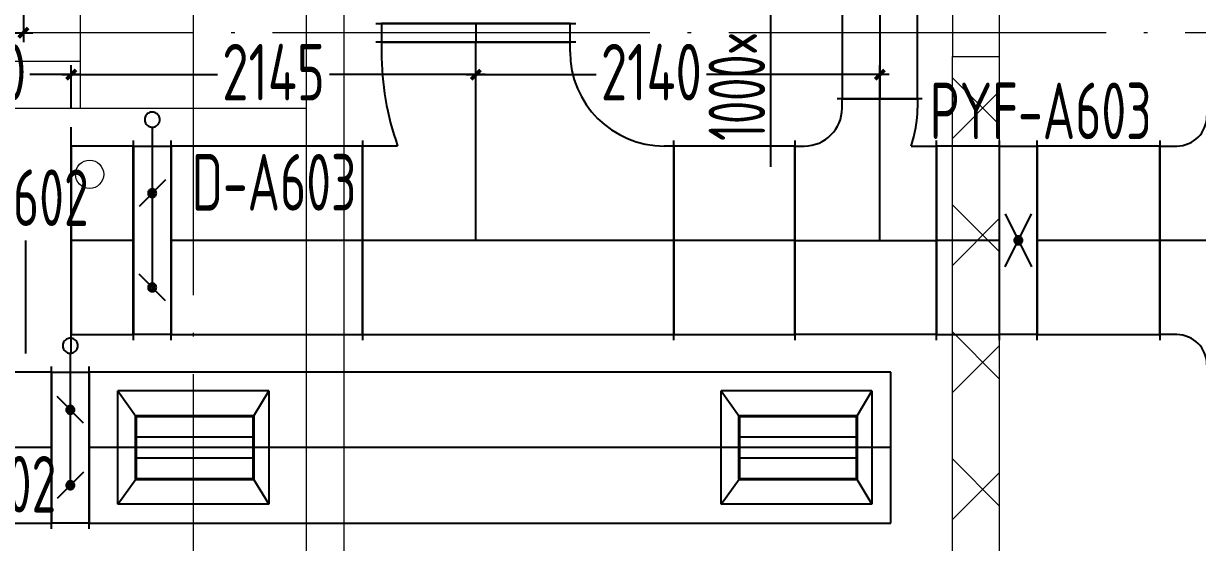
# Model space of a CAD drawing. Extents: x 13114849 to 13479250, y 160225 to 278773.
# Drawn here: x 13255497 to 13261722, y 192008 to 194759 of the extents above; entities that cross this region are included whole.
import ezdxf

# ---------------------------------------------------------------- set-up
doc = ezdxf.new("R2010")
doc.units = 0
doc.header["$LTSCALE"] = 1000
doc.header["$MEASUREMENT"] = 0
doc.linetypes.add('CENTER2', pattern=[28.575, 19.05, -3.175, 3.175, -3.175])
doc.linetypes.add('DOTE', pattern=[2.42, 2, -0.2, 0.02, -0.2])
for name, color, linetype in [('DUCT-X-P中心线', 5, 'CENTER2'), ('DUCT-X-P标注', 7, 'Continuous'), ('DUCT-X-P法兰', 2, 'Continuous'), ('DUCT-X-P管', 31, 'Continuous'), ('DUCT-X-P管端线', 2, 'Continuous'), ('DUCT-X-P阀门', 7, 'Continuous'), ('DUCT-X-P风口', 7, 'Continuous'), ('DUCT-X-S标注', 7, 'Continuous'), ('DUCT-X-YP中心线', 5, 'CENTER2'), ('DUCT-X-YP法兰', 2, 'Continuous'), ('DUCT-X-YP管', 31, 'Continuous'), ('DUCT-X-YP管端线', 2, 'Continuous')]:
    doc.layers.add(name, color=color, linetype=linetype)
doc.layers.add('建筑底图', color=8, linetype='Continuous', lineweight=13)
doc.styles.add('67', font='gbenor.shx', dxfattribs={"width": 0.7, "bigfont": 'hztxt.shx'})
doc.styles.add('du', font='gbenor.shx', dxfattribs={"width": 0.8, "bigfont": 'hztxt.shx'})
doc.dimstyles.new('67', dxfattribs={"dimscale": 100, "dimtxt": 3, "dimasz": 0.5, "dimexe": 0.5, "dimexo": 2, "dimgap": 0.5, "dimtad": 2, "dimdec": 0, "dimrnd": 5, "dimzin": 0, "dimdsep": 46, "dimtxsty": 'du', "dimblk": 'ARCHTICK', "dimcen": 0, "dimdle": 0.5, "dimclrd": 256, "dimclre": 256, "dimclrt": 256, "dimazin": 0, "dimtfac": 1, "dimtdec": 0, "dimtix": 1, "dimtmove": 2, "dimatfit": 3, "dimfxl": 1, "dimtolj": 1, "dimtzin": 0, "dimlwd": -1, "dimlwe": -1, "dimarcsym": 0})

# ---------------------------------------------------------------- blocks, each defined once
blk = doc.blocks.new('$风口$00000108')
for p, q in [((-250, 135), (-190, 75)), ((-250, -135), (-250, 135)), ((250, 135), (200, 75)), ((250, 135), (250, -135)), ((200, 25), (-190, 25)), ((200, -25), (-190, -25)), ((-250, -135), (-190, -75)), ((200, -75), (250, -135)), ((250, -135), (-250, -135))]:
    blk.add_line(p, q)
at = {"linetype": 'Continuous'}
blk.add_line((250, 135), (-250, 135), dxfattribs=at)
at = {"lineweight": 40}
for p, q in [((-190, 75), (200, 75)), ((-190, -75), (-190, 75)), ((200, 75), (200, -75)), ((-190, -75), (200, -75))]:
    blk.add_line(p, q, dxfattribs=at)
blk = doc.blocks.new('_ArchTick')
at = {"color": 0, "linetype": 'ByBlock', "const_width": 0.4}
blk.add_lwpolyline([(-0.5, -0.5), (0.5, 0.5)], dxfattribs=at)
blk = doc.blocks.new('*D194')
at = {"layer": 'DUCT-X-P标注', "transparency": 16777216}
for p, q in [((13254418.2, 194859.5), (13254418.2, 194659.5)), ((13255497, 194859.5), (13255497, 194659.5)), ((13254368.2, 194709.5), (13255547, 194709.5))]:
    blk.add_line(p, q, dxfattribs=at)
at = {"layer": 'DUCT-X-P标注', "transparency": 16777216, "xscale": 50, "yscale": 50, "zscale": 50, "rotation": 180}
blk.add_blockref('_ArchTick', (13254418.2, 194709.5), dxfattribs=at)
at = {"layer": 'DUCT-X-P标注', "transparency": 16777216, "xscale": 50, "yscale": 50, "zscale": 50}
blk.add_blockref('_ArchTick', (13255497, 194709.5), dxfattribs=at)
at = {"layer": 'DUCT-X-P标注', "transparency": 16777216, "insert": (13254957.6, 194914), "char_height": 300, "attachment_point": 5, "style": 'du'}
blk.add_mtext('\\A1;1080', dxfattribs=at)
blk = doc.blocks.new('*D174')
at = {"layer": 'DUCT-X-P标注', "transparency": 16777216}
for p, q in [((13257845, 194488), (13258533.9, 194488)), ((13257895, 194309.5), (13257895, 194538)), ((13260087.4, 194488), (13259119.1, 194488)), ((13260037.4, 194309.5), (13260037.4, 194538))]:
    blk.add_line(p, q, dxfattribs=at)
at = {"layer": 'DUCT-X-P标注', "transparency": 16777216, "xscale": 50, "yscale": 50, "zscale": 50, "rotation": 180}
blk.add_blockref('_ArchTick', (13257895, 194488), dxfattribs=at)
at = {"layer": 'DUCT-X-P标注', "transparency": 16777216, "xscale": 50, "yscale": 50, "zscale": 50}
blk.add_blockref('_ArchTick', (13260037.4, 194488), dxfattribs=at)
at = {"layer": 'DUCT-X-P标注', "transparency": 16777216, "insert": (13258826.5, 194501), "char_height": 300, "attachment_point": 5, "style": 'du'}
blk.add_mtext('\\A1;2140', dxfattribs=at)
blk = doc.blocks.new('*D173')
at = {"layer": 'DUCT-X-P标注', "transparency": 16777216}
for p, q in [((13255700.6, 194488), (13256526.1, 194488)), ((13255750.6, 194309.5), (13255750.6, 194538)), ((13257945, 194488), (13257119.5, 194488)), ((13257895, 194309.5), (13257895, 194538))]:
    blk.add_line(p, q, dxfattribs=at)
at = {"layer": 'DUCT-X-P标注', "transparency": 16777216, "xscale": 50, "yscale": 50, "zscale": 50, "rotation": 180}
blk.add_blockref('_ArchTick', (13255750.6, 194488), dxfattribs=at)
at = {"layer": 'DUCT-X-P标注', "transparency": 16777216, "xscale": 50, "yscale": 50, "zscale": 50}
blk.add_blockref('_ArchTick', (13257895, 194488), dxfattribs=at)
at = {"layer": 'DUCT-X-P标注', "transparency": 16777216, "insert": (13256822.8, 194501), "char_height": 300, "attachment_point": 5, "style": 'du'}
blk.add_mtext('\\A1;2145', dxfattribs=at)
blk = doc.blocks.new('*D172')
at = {"layer": 'DUCT-X-P标注', "transparency": 16777216}
for p, q in [((13254700.2, 194488), (13254970.3, 194488)), ((13254750.2, 194309.5), (13254750.2, 194538)), ((13255800.6, 194488), (13255530.5, 194488)), ((13255750.6, 194309.5), (13255750.6, 194538))]:
    blk.add_line(p, q, dxfattribs=at)
at = {"layer": 'DUCT-X-P标注', "transparency": 16777216, "xscale": 50, "yscale": 50, "zscale": 50, "rotation": 180}
blk.add_blockref('_ArchTick', (13254750.2, 194488), dxfattribs=at)
at = {"layer": 'DUCT-X-P标注', "transparency": 16777216, "xscale": 50, "yscale": 50, "zscale": 50}
blk.add_blockref('_ArchTick', (13255750.6, 194488), dxfattribs=at)
at = {"layer": 'DUCT-X-P标注', "transparency": 16777216, "insert": (13255250.4, 194501), "char_height": 300, "attachment_point": 5, "style": 'du'}
blk.add_mtext('\\A1;1000', dxfattribs=at)
blk = doc.blocks.new('_FZH')
blk.add_lwpolyline([(-0.5, -0.5), (0.5, -0.5), (0.5, 0.5), (-0.5, 0.5)], close=True)

msp = doc.modelspace()

# ---------------------------------------------------------------- hatches: boundary and pattern name
at = {"layer": '建筑底图'}
h = msp.add_hatch(dxfattribs=at)
h.set_pattern_fill('ANSI37', color=8, scale=300, style=0)
h.set_pattern_definition([(45, (0, 0), (-336.759605, 336.759605), []), (135, (0, 0), (-336.759605, -336.759605), [])])
h.paths.add_polyline_path([(13260672.4, 194584.5), (13260422.4, 194584.5), (13260422.4, 191834.5), (13260672.4, 191834.5)])

# ---------------------------------------------------------------- linework, layer by layer
at = {"layer": 'DUCT-X-P中心线'}
for p, q in [((13257895, 193609.5), (13257895, 194659.5)), ((13260037.4, 193609.5), (13260037.4, 194359.5)), ((13256079.3, 193609.5), (13255750.6, 193609.5)), ((13257294.8, 193609.5), (13256279.7, 193609.5)), ((13257895, 193609.5), (13257295, 193609.5)), ((13258945, 193609.5), (13257895, 193609.5)), ((13259587.2, 193609.5), (13258945.2, 193609.5)), ((13259587.4, 193609.5), (13260037.4, 193609.5)), ((13260037.4, 193609.5), (13260337.4, 193609.5)), ((13260672.4, 193609.5), (13260337.6, 193609.5)), ((13261522.2, 193609.5), (13260872.8, 193609.5)), ((13255645, 192511), (13254648.9, 192511)), ((13260096, 192511), (13255845.4, 192511))]:
    msp.add_line(p, q, dxfattribs=at)
at = {"layer": 'DUCT-X-P标注'}
msp.add_lwpolyline([(13259459.5, 193999), (13259459.5, 195852)], dxfattribs=at)
at = {"layer": 'DUCT-X-P法兰'}
for p, q in [((13258425, 194659.6), (13257365, 194659.6)), ((13260262.4, 194359.6), (13259812.4, 194359.6)), ((13255750.5, 193079.5), (13255750.5, 194139.5)), ((13256079.4, 193079.5), (13256079.4, 194139.5)), ((13256279.6, 193079.5), (13256279.6, 194139.5)), ((13257294.9, 194139.5), (13257294.9, 193079.5)), ((13258945.1, 193079.5), (13258945.1, 194139.5)), ((13259587.3, 194139.5), (13259587.3, 193079.5)), ((13260337.5, 193079.5), (13260337.5, 194139.5)), ((13260672.5, 193079.5), (13260672.5, 194139.5)), ((13260872.7, 193079.5), (13260872.7, 194139.5)), ((13255645.1, 192081), (13255645.1, 192941)), ((13255845.3, 192081), (13255845.3, 192941))]:
    msp.add_line(p, q, dxfattribs=at)
at = {"layer": 'DUCT-X-P管'}
for p, q in [((13257395, 194659.5), (13257395, 194609.5)), ((13258395, 194609.5), (13258395, 194659.5)), ((13259837.4, 194309.5), (13259837.4, 194359.5)), ((13260237.4, 194359.5), (13260237.4, 194309.5)), ((13255750.6, 194109.5), (13255750.6, 193109.5)), ((13256079.3, 194109.5), (13255750.6, 194109.5)), ((13256079.3, 193109.5), (13256079.3, 194109.5)), ((13256079.5, 194109.5), (13256279.5, 194109.5)), ((13256279.7, 194109.5), (13256279.7, 193109.5)), ((13257294.8, 194109.5), (13256279.7, 194109.5)), ((13257294.8, 193109.5), (13257294.8, 194109.5)), ((13257480.8, 194109.5), (13257295, 194109.5)), ((13258945, 194109.5), (13258895, 194109.5)), ((13258945.2, 194109.5), (13258945.2, 193109.5)), ((13259587.2, 194109.5), (13258945.2, 194109.5)), ((13259587.2, 193109.5), (13259587.2, 194109.5)), ((13259587.4, 194109.5), (13259637.4, 194109.5)), ((13260203.1, 194109.5), (13260337.4, 194109.5)), ((13260337.6, 194109.5), (13260337.6, 193109.5)), ((13260672.4, 194109.5), (13260337.6, 194109.5)), ((13260672.4, 193109.5), (13260672.4, 194109.5)), ((13260672.6, 194109.5), (13260872.6, 194109.5)), ((13260872.8, 194109.5), (13260872.8, 193109.5)), ((13261522.2, 194109.5), (13260872.8, 194109.5)), ((13261522.2, 193109.5), (13261522.2, 194109.5)), ((13255750.6, 193109.5), (13256079.3, 193109.5)), ((13256279.5, 193109.5), (13256079.5, 193109.5)), ((13256279.7, 193109.5), (13257294.8, 193109.5)), ((13257295, 193109.5), (13258895, 193109.5)), ((13258895, 193109.5), (13258945, 193109.5)), ((13258945.2, 193109.5), (13259587.2, 193109.5)), ((13259637.4, 193109.5), (13259587.4, 193109.5)), ((13260337.4, 193109.5), (13259637.4, 193109.5)), ((13260337.6, 193109.5), (13260672.4, 193109.5)), ((13260872.6, 193109.5), (13260672.6, 193109.5)), ((13260872.8, 193109.5), (13261522.2, 193109.5)), ((13255645, 192911), (13254648.9, 192911)), ((13255645, 192111), (13255645, 192911)), ((13255645.2, 192911), (13255845.2, 192911)), ((13255845.4, 192911), (13255845.4, 192111)), ((13260096, 192911), (13255845.4, 192911)), ((13260096, 192111), (13260096, 192911)), ((13254648.9, 192111), (13255645, 192111)), ((13255845.2, 192111), (13255645.2, 192111)), ((13255845.4, 192111), (13260096, 192111))]:
    msp.add_line(p, q, dxfattribs=at)
for centre, radius, start, end in [((13258895, 194609.5), 1500, 180, 199.47122), ((13258895, 194609.5), 500, 180, 270), ((13259637.4, 194309.5), 200, 270, 360), ((13259637.4, 194309.5), 600, 340.52878, 360)]:
    msp.add_arc(centre, radius, start, end, dxfattribs=at)
at = {"layer": 'DUCT-X-P管端线'}
for p, q in [((13258395, 194659.5), (13257395, 194659.5)), ((13259837.4, 194359.5), (13260237.4, 194359.5)), ((13255750.4, 193109.5), (13255750.4, 194109.5)), ((13256079.5, 194109.5), (13256079.5, 193109.5)), ((13256279.5, 194109.5), (13256279.5, 193109.5)), ((13257295, 194109.5), (13257295, 193109.5)), ((13258945, 193109.5), (13258945, 194109.5)), ((13259587.4, 193109.5), (13259587.4, 194109.5)), ((13260337.4, 194109.5), (13260337.4, 193109.5)), ((13260672.6, 193109.5), (13260672.6, 194109.5)), ((13260872.6, 193109.5), (13260872.6, 194109.5)), ((13255645.2, 192911), (13255645.2, 192111)), ((13255845.2, 192911), (13255845.2, 192111))]:
    msp.add_line(p, q, dxfattribs=at)
at = {"layer": 'DUCT-X-P阀门'}
for p, q in [((13256140.4, 194257.8), (13256139.6, 194252.3)), ((13256139.6, 194252.3), (13256139.6, 194246.7)), ((13256139.6, 194246.7), (13256140.4, 194241.2)), ((13256141.9, 194263.2), (13256140.4, 194257.8)), ((13256140.4, 194241.2), (13256141.9, 194235.8)), ((13256144.2, 194268.3), (13256141.9, 194263.2)), ((13256141.9, 194235.8), (13256144.2, 194230.7)), ((13256147.1, 194273), (13256144.2, 194268.3)), ((13256150.7, 194277.3), (13256147.1, 194273)), ((13256154.9, 194281), (13256150.7, 194277.3)), ((13256159.5, 194284.2), (13256154.9, 194281)), ((13256164.5, 194286.6), (13256159.5, 194284.2)), ((13256169.8, 194288.3), (13256164.5, 194286.6)), ((13256175.3, 194289.3), (13256169.8, 194288.3)), ((13256180.9, 194289.5), (13256175.3, 194289.3)), ((13256186.4, 194288.9), (13256180.9, 194289.5)), ((13256191.9, 194287.6), (13256186.4, 194288.9)), ((13256197, 194285.5), (13256191.9, 194287.6)), ((13256201.9, 194282.7), (13256197, 194285.5)), ((13256206.3, 194279.2), (13256201.9, 194282.7)), ((13256210.1, 194275.2), (13256206.3, 194279.2)), ((13256213.4, 194270.7), (13256210.1, 194275.2)), ((13256216, 194265.8), (13256213.4, 194270.7)), ((13256218, 194260.5), (13256216, 194265.8)), ((13256216, 194233.2), (13256218, 194238.5)), ((13256219.1, 194255.1), (13256218, 194260.5)), ((13256218, 194238.5), (13256219.1, 194243.9)), ((13256219.5, 194249.5), (13256219.1, 194255.1)), ((13256219.1, 194243.9), (13256219.5, 194249.5)), ((13255750.4, 193009.5), (13255750.4, 194209.5)), ((13256144.2, 194230.7), (13256147.1, 194226)), ((13256147.1, 194226), (13256150.7, 194221.7)), ((13256150.7, 194221.7), (13256154.9, 194218)), ((13256154.9, 194218), (13256159.5, 194214.9)), ((13256159.5, 194214.9), (13256164.5, 194212.4)), ((13256164.5, 194212.4), (13256169.8, 194210.7)), ((13256169.8, 194210.7), (13256175.3, 194209.7)), ((13256175.3, 194209.7), (13256180.9, 194209.5)), ((13256179.5, 194209.5), (13256179.5, 194109.5)), ((13256180.9, 194209.5), (13256186.4, 194210.1)), ((13256186.4, 194210.1), (13256191.9, 194211.5)), ((13256191.9, 194211.5), (13256197, 194213.6)), ((13256197, 194213.6), (13256201.9, 194216.4)), ((13256201.9, 194216.4), (13256206.3, 194219.8)), ((13256206.3, 194219.8), (13256210.1, 194223.8)), ((13256210.1, 194223.8), (13256213.4, 194228.3)), ((13256213.4, 194228.3), (13256216, 194233.2)), ((13256179.5, 194109.5), (13256179.5, 193609.5)), ((13256249.5, 193929.5), (13256109.5, 193789.5)), ((13256157.7, 193863.6), (13256157.3, 193859.5)), ((13256158.8, 193867.5), (13256157.7, 193863.6)), ((13256160.7, 193871.2), (13256158.8, 193867.5)), ((13256163.1, 193874.4), (13256160.7, 193871.2)), ((13256166.1, 193877.2), (13256163.1, 193874.4)), ((13256164.9, 193862.9), (13256164.5, 193859.5)), ((13256166, 193866), (13256164.9, 193862.9)), ((13256167.8, 193868.9), (13256166, 193866)), ((13256169.6, 193879.3), (13256166.1, 193877.2)), ((13256170.1, 193871.2), (13256167.8, 193868.9)), ((13256169.7, 193863.8), (13256168.9, 193861)), ((13256173.4, 193880.8), (13256169.6, 193879.3)), ((13256171.2, 193866.3), (13256169.7, 193863.8)), ((13256173, 193873), (13256170.1, 193871.2)), ((13256173.3, 193868.3), (13256171.2, 193866.3)), ((13256176.2, 193874.1), (13256173, 193873)), ((13256175.9, 193869.6), (13256173.3, 193868.3)), ((13256177.5, 193881.6), (13256173.4, 193880.8)), ((13256178.8, 193870.2), (13256175.9, 193869.6)), ((13256179.5, 193874.5), (13256176.2, 193874.1)), ((13256181.5, 193881.6), (13256177.5, 193881.6)), ((13256181.7, 193870), (13256178.8, 193870.2)), ((13256182.8, 193874.1), (13256179.5, 193874.5)), ((13256185.6, 193880.8), (13256181.5, 193881.6)), ((13256184.4, 193869), (13256181.7, 193870)), ((13256186, 193873), (13256182.8, 193874.1)), ((13256186.8, 193867.4), (13256184.4, 193869)), ((13256189.4, 193879.3), (13256185.6, 193880.8)), ((13256188.9, 193871.2), (13256186, 193873)), ((13256188.7, 193865.1), (13256186.8, 193867.4)), ((13256189.8, 193862.4), (13256188.7, 193865.1)), ((13256191.2, 193868.9), (13256188.9, 193871.2)), ((13256192.9, 193877.2), (13256189.4, 193879.3)), ((13256190.2, 193859.5), (13256189.8, 193862.4)), ((13256193, 193866), (13256191.2, 193868.9)), ((13256195.9, 193874.4), (13256192.9, 193877.2)), ((13256194.1, 193862.9), (13256193, 193866)), ((13256194.5, 193859.5), (13256194.1, 193862.9)), ((13256198.3, 193871.2), (13256195.9, 193874.4)), ((13256200.2, 193867.5), (13256198.3, 193871.2)), ((13256201.3, 193863.6), (13256200.2, 193867.5)), ((13256201.7, 193859.5), (13256201.3, 193863.6)), ((13256157.3, 193859.5), (13256157.7, 193855.4)), ((13256157.7, 193855.4), (13256158.8, 193851.5)), ((13256158.8, 193851.5), (13256160.7, 193847.8)), ((13256160.7, 193847.8), (13256163.1, 193844.6)), ((13256163.1, 193844.6), (13256166.1, 193841.8)), ((13256164.5, 193859.5), (13256164.9, 193856.2)), ((13256164.9, 193856.2), (13256166, 193853)), ((13256166, 193853), (13256167.8, 193850.2)), ((13256166.1, 193841.8), (13256169.6, 193839.7)), ((13256167.8, 193850.2), (13256170.1, 193847.8)), ((13256168.9, 193861), (13256168.9, 193858.1)), ((13256168.9, 193858.1), (13256169.7, 193855.2)), ((13256169.6, 193839.7), (13256173.4, 193838.2)), ((13256169.7, 193855.2), (13256171.2, 193852.7)), ((13256170.1, 193847.8), (13256173, 193846)), ((13256171.2, 193852.7), (13256173.3, 193850.7)), ((13256173, 193846), (13256176.2, 193844.9)), ((13256173.3, 193850.7), (13256175.9, 193849.4)), ((13256173.4, 193838.2), (13256177.5, 193837.5)), ((13256175.9, 193849.4), (13256178.8, 193848.8)), ((13256176.2, 193844.9), (13256179.5, 193844.5)), ((13256177.5, 193837.5), (13256181.5, 193837.5)), ((13256178.8, 193848.8), (13256181.7, 193849)), ((13256179.5, 193859.5), (13256179.5, 193359.5)), ((13256179.5, 193844.5), (13256182.8, 193844.9)), ((13256181.5, 193837.5), (13256185.6, 193838.2)), ((13256181.7, 193849), (13256184.4, 193850)), ((13256182.8, 193844.9), (13256186, 193846)), ((13256184.4, 193850), (13256186.8, 193851.7)), ((13256185.6, 193838.2), (13256189.4, 193839.7)), ((13256186, 193846), (13256188.9, 193847.8)), ((13256186.8, 193851.7), (13256188.7, 193853.9)), ((13256188.7, 193853.9), (13256189.8, 193856.6)), ((13256188.9, 193847.8), (13256191.2, 193850.2)), ((13256189.4, 193839.7), (13256192.9, 193841.8)), ((13256189.8, 193856.6), (13256190.2, 193859.5)), ((13256191.2, 193850.2), (13256193, 193853)), ((13256192.9, 193841.8), (13256195.9, 193844.6)), ((13256193, 193853), (13256194.1, 193856.2)), ((13256194.1, 193856.2), (13256194.5, 193859.5)), ((13256195.9, 193844.6), (13256198.3, 193847.8)), ((13256198.3, 193847.8), (13256200.2, 193851.5)), ((13256200.2, 193851.5), (13256201.3, 193855.4)), ((13256201.3, 193855.4), (13256201.7, 193859.5)), ((13260702.5, 193749.5), (13260842.6, 193469.6)), ((13260702.6, 193469.5), (13260842.6, 193749.5)), ((13260750.8, 193613.6), (13260750.4, 193609.5)), ((13260751.9, 193617.5), (13260750.8, 193613.6)), ((13260753.7, 193621.2), (13260751.9, 193617.5)), ((13260756.2, 193624.4), (13260753.7, 193621.2)), ((13260759.2, 193627.2), (13260756.2, 193624.4)), ((13260757.9, 193612.9), (13260757.6, 193609.5)), ((13260759, 193616), (13260757.9, 193612.9)), ((13260760.8, 193618.9), (13260759, 193616)), ((13260762.7, 193629.3), (13260759.2, 193627.2)), ((13260763.2, 193621.2), (13260760.8, 193618.9)), ((13260762.2, 193612.4), (13260761.8, 193609.5)), ((13260763.4, 193615.1), (13260762.2, 193612.4)), ((13260766.5, 193630.8), (13260762.7, 193629.3)), ((13260766.1, 193623), (13260763.2, 193621.2)), ((13260765.2, 193617.4), (13260763.4, 193615.1)), ((13260767.6, 193619), (13260765.2, 193617.4)), ((13260769.2, 193624.1), (13260766.1, 193623)), ((13260770.5, 193631.6), (13260766.5, 193630.8)), ((13260770.4, 193620), (13260767.6, 193619)), ((13260772.6, 193624.5), (13260769.2, 193624.1)), ((13260773.3, 193620.2), (13260770.4, 193620)), ((13260774.6, 193631.6), (13260770.5, 193631.6)), ((13260775.9, 193624.1), (13260772.6, 193624.5)), ((13260776.2, 193619.6), (13260773.3, 193620.2)), ((13260778.6, 193630.8), (13260774.6, 193631.6)), ((13260779.1, 193623), (13260775.9, 193624.1)), ((13260778.8, 193618.3), (13260776.2, 193619.6)), ((13260782.4, 193629.3), (13260778.6, 193630.8)), ((13260780.9, 193616.3), (13260778.8, 193618.3)), ((13260781.9, 193621.2), (13260779.1, 193623)), ((13260782.4, 193613.8), (13260780.9, 193616.3)), ((13260784.3, 193618.9), (13260781.9, 193621.2)), ((13260785.9, 193627.2), (13260782.4, 193629.3)), ((13260783.2, 193611), (13260782.4, 193613.8)), ((13260786.1, 193616), (13260784.3, 193618.9)), ((13260788.9, 193624.4), (13260785.9, 193627.2)), ((13260787.2, 193612.9), (13260786.1, 193616)), ((13260787.6, 193609.5), (13260787.2, 193612.9)), ((13260791.4, 193621.2), (13260788.9, 193624.4)), ((13260793.2, 193617.5), (13260791.4, 193621.2)), ((13260794.3, 193613.6), (13260793.2, 193617.5)), ((13260794.7, 193609.5), (13260794.3, 193613.6)), ((13255508.9, 193009.5), (13255508.9, 193609.5)), ((13260750.4, 193609.5), (13260750.8, 193605.4)), ((13260750.8, 193605.4), (13260751.9, 193601.5)), ((13260751.9, 193601.5), (13260753.7, 193597.8)), ((13260753.7, 193597.8), (13260756.2, 193594.6)), ((13260756.2, 193594.6), (13260759.2, 193591.8)), ((13260757.6, 193609.5), (13260757.9, 193606.2)), ((13260757.9, 193606.2), (13260759, 193603)), ((13260759, 193603), (13260760.8, 193600.2)), ((13260759.2, 193591.8), (13260762.7, 193589.7)), ((13260760.8, 193600.2), (13260763.2, 193597.8)), ((13260761.8, 193609.5), (13260762.2, 193606.6)), ((13260762.2, 193606.6), (13260763.4, 193603.9)), ((13260762.7, 193589.7), (13260766.5, 193588.2)), ((13260763.2, 193597.8), (13260766.1, 193596)), ((13260763.4, 193603.9), (13260765.2, 193601.7)), ((13260765.2, 193601.7), (13260767.6, 193600)), ((13260766.1, 193596), (13260769.2, 193594.9)), ((13260766.5, 193588.2), (13260770.5, 193587.5)), ((13260767.6, 193600), (13260770.4, 193599)), ((13260769.2, 193594.9), (13260772.6, 193594.5)), ((13260770.4, 193599), (13260773.3, 193598.8)), ((13260770.5, 193587.5), (13260774.6, 193587.5)), ((13260772.6, 193594.5), (13260775.9, 193594.9)), ((13260773.3, 193598.8), (13260776.2, 193599.4)), ((13260774.6, 193587.5), (13260778.6, 193588.2)), ((13260775.9, 193594.9), (13260779.1, 193596)), ((13260776.2, 193599.4), (13260778.8, 193600.7)), ((13260778.6, 193588.2), (13260782.4, 193589.7)), ((13260778.8, 193600.7), (13260780.9, 193602.7)), ((13260779.1, 193596), (13260781.9, 193597.8)), ((13260780.9, 193602.7), (13260782.4, 193605.2)), ((13260781.9, 193597.8), (13260784.3, 193600.2)), ((13260782.4, 193605.2), (13260783.2, 193608.1)), ((13260782.4, 193589.7), (13260785.9, 193591.8)), ((13260783.2, 193608.1), (13260783.2, 193611)), ((13260784.3, 193600.2), (13260786.1, 193603)), ((13260785.9, 193591.8), (13260788.9, 193594.6)), ((13260786.1, 193603), (13260787.2, 193606.2)), ((13260787.2, 193606.2), (13260787.6, 193609.5)), ((13260788.9, 193594.6), (13260791.4, 193597.8)), ((13260791.4, 193597.8), (13260793.2, 193601.5)), ((13260793.2, 193601.5), (13260794.3, 193605.4)), ((13260794.3, 193605.4), (13260794.7, 193609.5)), ((13256249.5, 193289.5), (13256109.5, 193429.5)), ((13256157.7, 193363.6), (13256157.3, 193359.5)), ((13256158.8, 193367.5), (13256157.7, 193363.6)), ((13256160.7, 193371.2), (13256158.8, 193367.5)), ((13256163.1, 193374.4), (13256160.7, 193371.2)), ((13256166.1, 193377.2), (13256163.1, 193374.4)), ((13256166, 193366), (13256164.9, 193362.9)), ((13256167.8, 193368.9), (13256166, 193366)), ((13256169.6, 193379.3), (13256166.1, 193377.2)), ((13256170.1, 193371.2), (13256167.8, 193368.9)), ((13256169.7, 193363.8), (13256168.9, 193361)), ((13256173.4, 193380.8), (13256169.6, 193379.3)), ((13256171.2, 193366.3), (13256169.7, 193363.8)), ((13256173, 193373), (13256170.1, 193371.2)), ((13256173.3, 193368.3), (13256171.2, 193366.3)), ((13256176.2, 193374.1), (13256173, 193373)), ((13256175.9, 193369.6), (13256173.3, 193368.3)), ((13256177.5, 193381.6), (13256173.4, 193380.8)), ((13256178.8, 193370.2), (13256175.9, 193369.6)), ((13256179.5, 193374.5), (13256176.2, 193374.1)), ((13256181.5, 193381.6), (13256177.5, 193381.6)), ((13256181.7, 193370), (13256178.8, 193370.2)), ((13256182.8, 193374.1), (13256179.5, 193374.5)), ((13256185.6, 193380.8), (13256181.5, 193381.6)), ((13256184.4, 193369), (13256181.7, 193370)), ((13256186, 193373), (13256182.8, 193374.1)), ((13256186.8, 193367.4), (13256184.4, 193369)), ((13256189.4, 193379.3), (13256185.6, 193380.8)), ((13256188.9, 193371.2), (13256186, 193373)), ((13256188.7, 193365.1), (13256186.8, 193367.4)), ((13256189.8, 193362.4), (13256188.7, 193365.1)), ((13256191.2, 193368.9), (13256188.9, 193371.2)), ((13256192.9, 193377.2), (13256189.4, 193379.3)), ((13256193, 193366), (13256191.2, 193368.9)), ((13256195.9, 193374.4), (13256192.9, 193377.2)), ((13256194.1, 193362.9), (13256193, 193366)), ((13256198.3, 193371.2), (13256195.9, 193374.4)), ((13256200.2, 193367.5), (13256198.3, 193371.2)), ((13256201.3, 193363.6), (13256200.2, 193367.5)), ((13256201.7, 193359.5), (13256201.3, 193363.6)), ((13256157.3, 193359.5), (13256157.7, 193355.4)), ((13256157.7, 193355.4), (13256158.8, 193351.5)), ((13256158.8, 193351.5), (13256160.7, 193347.8)), ((13256160.7, 193347.8), (13256163.1, 193344.6)), ((13256163.1, 193344.6), (13256166.1, 193341.8)), ((13256164.9, 193362.9), (13256164.5, 193359.5)), ((13256164.5, 193359.5), (13256164.9, 193356.2)), ((13256164.9, 193356.2), (13256166, 193353)), ((13256166, 193353), (13256167.8, 193350.2)), ((13256166.1, 193341.8), (13256169.6, 193339.7)), ((13256167.8, 193350.2), (13256170.1, 193347.8)), ((13256168.9, 193361), (13256168.9, 193358.1)), ((13256168.9, 193358.1), (13256169.7, 193355.2)), ((13256169.6, 193339.7), (13256173.4, 193338.2)), ((13256169.7, 193355.2), (13256171.2, 193352.7)), ((13256170.1, 193347.8), (13256173, 193346)), ((13256171.2, 193352.7), (13256173.3, 193350.7)), ((13256173, 193346), (13256176.2, 193344.9)), ((13256173.3, 193350.7), (13256175.9, 193349.4)), ((13256173.4, 193338.2), (13256177.5, 193337.5)), ((13256175.9, 193349.4), (13256178.8, 193348.8)), ((13256176.2, 193344.9), (13256179.5, 193344.5)), ((13256177.5, 193337.5), (13256181.5, 193337.5)), ((13256178.8, 193348.8), (13256181.7, 193349)), ((13256179.5, 193344.5), (13256182.8, 193344.9)), ((13256181.5, 193337.5), (13256185.6, 193338.2)), ((13256181.7, 193349), (13256184.4, 193350)), ((13256182.8, 193344.9), (13256186, 193346)), ((13256184.4, 193350), (13256186.8, 193351.7)), ((13256185.6, 193338.2), (13256189.4, 193339.7)), ((13256186, 193346), (13256188.9, 193347.8)), ((13256186.8, 193351.7), (13256188.7, 193353.9)), ((13256188.7, 193353.9), (13256189.8, 193356.6)), ((13256188.9, 193347.8), (13256191.2, 193350.2)), ((13256189.4, 193339.7), (13256192.9, 193341.8)), ((13256190.2, 193359.5), (13256189.8, 193362.4)), ((13256189.8, 193356.6), (13256190.2, 193359.5)), ((13256191.2, 193350.2), (13256193, 193353)), ((13256192.9, 193341.8), (13256195.9, 193344.6)), ((13256193, 193353), (13256194.1, 193356.2)), ((13256194.5, 193359.5), (13256194.1, 193362.9)), ((13256194.1, 193356.2), (13256194.5, 193359.5)), ((13256195.9, 193344.6), (13256198.3, 193347.8)), ((13256198.3, 193347.8), (13256200.2, 193351.5)), ((13256200.2, 193351.5), (13256201.3, 193355.4)), ((13256201.3, 193355.4), (13256201.7, 193359.5)), ((13255706.1, 193059.3), (13255705.3, 193053.8)), ((13255705.3, 193053.8), (13255705.3, 193048.2)), ((13255707.6, 193064.7), (13255706.1, 193059.3)), ((13255709.9, 193069.8), (13255707.6, 193064.7)), ((13255712.8, 193074.5), (13255709.9, 193069.8)), ((13255716.4, 193078.8), (13255712.8, 193074.5)), ((13255720.6, 193082.6), (13255716.4, 193078.8)), ((13255725.2, 193085.7), (13255720.6, 193082.6)), ((13255730.2, 193088.1), (13255725.2, 193085.7)), ((13255735.5, 193089.8), (13255730.2, 193088.1)), ((13255741, 193090.8), (13255735.5, 193089.8)), ((13255746.6, 193091), (13255741, 193090.8)), ((13255752.1, 193090.4), (13255746.6, 193091)), ((13255757.6, 193089.1), (13255752.1, 193090.4)), ((13255762.7, 193087), (13255757.6, 193089.1)), ((13255767.6, 193084.2), (13255762.7, 193087)), ((13255772, 193080.8), (13255767.6, 193084.2)), ((13255775.8, 193076.7), (13255772, 193080.8)), ((13255779.1, 193072.2), (13255775.8, 193076.7)), ((13255781.7, 193067.3), (13255779.1, 193072.2)), ((13255783.7, 193062.1), (13255781.7, 193067.3)), ((13255784.8, 193056.6), (13255783.7, 193062.1)), ((13255785.2, 193051), (13255784.8, 193056.6)), ((13255705.3, 193048.2), (13255706.1, 193042.7)), ((13255706.1, 193042.7), (13255707.6, 193037.4)), ((13255707.6, 193037.4), (13255709.9, 193032.3)), ((13255709.9, 193032.3), (13255712.8, 193027.5)), ((13255712.8, 193027.5), (13255716.4, 193023.2)), ((13255716.4, 193023.2), (13255720.6, 193019.5)), ((13255720.6, 193019.5), (13255725.2, 193016.4)), ((13255725.2, 193016.4), (13255730.2, 193013.9)), ((13255730.2, 193013.9), (13255735.5, 193012.2)), ((13255735.5, 193012.2), (13255741, 193011.3)), ((13255741, 193011.3), (13255746.6, 193011.1)), ((13255745.2, 193011), (13255745.2, 192911)), ((13255746.6, 193011.1), (13255752.1, 193011.6)), ((13255752.1, 193011.6), (13255757.6, 193013)), ((13255757.6, 193013), (13255762.7, 193015.1)), ((13255762.7, 193015.1), (13255767.6, 193017.9)), ((13255767.6, 193017.9), (13255772, 193021.3)), ((13255772, 193021.3), (13255775.8, 193025.3)), ((13255775.8, 193025.3), (13255779.1, 193029.8)), ((13255779.1, 193029.8), (13255781.7, 193034.8)), ((13255781.7, 193034.8), (13255783.7, 193040)), ((13255783.7, 193040), (13255784.8, 193045.5)), ((13255784.8, 193045.5), (13255785.2, 193051)), ((13255745.2, 192911), (13255745.2, 192511)), ((13255815.2, 192641), (13255675.2, 192781)), ((13255723.4, 192715.1), (13255723, 192711)), ((13255723, 192711), (13255723.4, 192707)), ((13255724.5, 192719), (13255723.4, 192715.1)), ((13255723.4, 192707), (13255724.5, 192703)), ((13255726.4, 192722.7), (13255724.5, 192719)), ((13255724.5, 192703), (13255726.4, 192699.4)), ((13255728.8, 192726), (13255726.4, 192722.7)), ((13255726.4, 192699.4), (13255728.8, 192696.1)), ((13255731.8, 192728.7), (13255728.8, 192726)), ((13255728.8, 192696.1), (13255731.8, 192693.3)), ((13255730.6, 192714.4), (13255730.2, 192711)), ((13255730.2, 192711), (13255730.6, 192707.7)), ((13255731.7, 192717.5), (13255730.6, 192714.4)), ((13255730.6, 192707.7), (13255731.7, 192704.5)), ((13255733.5, 192720.4), (13255731.7, 192717.5)), ((13255731.7, 192704.5), (13255733.5, 192701.7)), ((13255735.3, 192730.9), (13255731.8, 192728.7)), ((13255731.8, 192693.3), (13255735.3, 192691.2)), ((13255735.8, 192722.8), (13255733.5, 192720.4)), ((13255733.5, 192701.7), (13255735.8, 192699.3)), ((13255735.4, 192715.3), (13255734.6, 192712.5)), ((13255734.6, 192712.5), (13255734.6, 192709.6)), ((13255734.6, 192709.6), (13255735.4, 192706.8)), ((13255739.1, 192732.3), (13255735.3, 192730.9)), ((13255735.3, 192691.2), (13255739.1, 192689.7)), ((13255736.9, 192717.8), (13255735.4, 192715.3)), ((13255735.4, 192706.8), (13255736.9, 192704.3)), ((13255738.7, 192724.6), (13255735.8, 192722.8)), ((13255735.8, 192699.3), (13255738.7, 192697.5)), ((13255739, 192719.8), (13255736.9, 192717.8)), ((13255736.9, 192704.3), (13255739, 192702.3)), ((13255741.9, 192725.7), (13255738.7, 192724.6)), ((13255738.7, 192697.5), (13255741.9, 192696.4)), ((13255741.6, 192721.1), (13255739, 192719.8)), ((13255739, 192702.3), (13255741.6, 192700.9)), ((13255743.2, 192733.1), (13255739.1, 192732.3)), ((13255739.1, 192689.7), (13255743.2, 192689)), ((13255744.5, 192721.7), (13255741.6, 192721.1)), ((13255741.6, 192700.9), (13255744.5, 192700.3)), ((13255745.2, 192726), (13255741.9, 192725.7)), ((13255741.9, 192696.4), (13255745.2, 192696)), ((13255747.2, 192733.1), (13255743.2, 192733.1)), ((13255743.2, 192689), (13255747.2, 192689)), ((13255747.4, 192721.5), (13255744.5, 192721.7)), ((13255744.5, 192700.3), (13255747.4, 192700.5)), ((13255748.5, 192725.7), (13255745.2, 192726)), ((13255745.2, 192711), (13255745.2, 192311)), ((13255745.2, 192696), (13255748.5, 192696.4)), ((13255751.3, 192732.3), (13255747.2, 192733.1)), ((13255747.2, 192689), (13255751.3, 192689.7)), ((13255750.1, 192720.6), (13255747.4, 192721.5)), ((13255747.4, 192700.5), (13255750.1, 192701.5)), ((13255751.7, 192724.6), (13255748.5, 192725.7)), ((13255748.5, 192696.4), (13255751.7, 192697.5)), ((13255752.5, 192718.9), (13255750.1, 192720.6)), ((13255750.1, 192701.5), (13255752.5, 192703.2)), ((13255755.1, 192730.9), (13255751.3, 192732.3)), ((13255751.3, 192689.7), (13255755.1, 192691.2)), ((13255754.6, 192722.8), (13255751.7, 192724.6)), ((13255751.7, 192697.5), (13255754.6, 192699.3)), ((13255754.4, 192716.6), (13255752.5, 192718.9)), ((13255752.5, 192703.2), (13255754.4, 192705.5)), ((13255755.5, 192713.9), (13255754.4, 192716.6)), ((13255754.4, 192705.5), (13255755.5, 192708.1)), ((13255756.9, 192720.4), (13255754.6, 192722.8)), ((13255754.6, 192699.3), (13255756.9, 192701.7)), ((13255758.6, 192728.7), (13255755.1, 192730.9)), ((13255755.1, 192691.2), (13255758.6, 192693.3)), ((13255755.9, 192711), (13255755.5, 192713.9)), ((13255755.5, 192708.1), (13255755.9, 192711)), ((13255758.7, 192717.5), (13255756.9, 192720.4)), ((13255756.9, 192701.7), (13255758.7, 192704.5)), ((13255761.6, 192726), (13255758.6, 192728.7)), ((13255758.6, 192693.3), (13255761.6, 192696.1)), ((13255759.8, 192714.4), (13255758.7, 192717.5)), ((13255758.7, 192704.5), (13255759.8, 192707.7)), ((13255760.2, 192711), (13255759.8, 192714.4)), ((13255759.8, 192707.7), (13255760.2, 192711)), ((13255764, 192722.7), (13255761.6, 192726)), ((13255761.6, 192696.1), (13255764, 192699.4)), ((13255765.9, 192719), (13255764, 192722.7)), ((13255764, 192699.4), (13255765.9, 192703)), ((13255767, 192715.1), (13255765.9, 192719)), ((13255765.9, 192703), (13255767, 192707)), ((13255767.4, 192711), (13255767, 192715.1)), ((13255767, 192707), (13255767.4, 192711)), ((13255815.2, 192381), (13255675.2, 192241)), ((13255723.4, 192315.1), (13255723, 192311)), ((13255723, 192311), (13255723.4, 192307)), ((13255724.5, 192319), (13255723.4, 192315.1)), ((13255723.4, 192307), (13255724.5, 192303)), ((13255726.4, 192322.7), (13255724.5, 192319)), ((13255728.8, 192326), (13255726.4, 192322.7)), ((13255731.8, 192328.7), (13255728.8, 192326)), ((13255730.6, 192314.4), (13255730.2, 192311)), ((13255730.2, 192311), (13255730.6, 192307.7)), ((13255731.7, 192317.5), (13255730.6, 192314.4)), ((13255730.6, 192307.7), (13255731.7, 192304.5)), ((13255733.5, 192320.4), (13255731.7, 192317.5)), ((13255735.3, 192330.9), (13255731.8, 192328.7)), ((13255735.8, 192322.8), (13255733.5, 192320.4)), ((13255735.4, 192315.3), (13255734.6, 192312.5)), ((13255734.6, 192312.5), (13255734.6, 192309.6)), ((13255734.6, 192309.6), (13255735.4, 192306.8)), ((13255739.1, 192332.3), (13255735.3, 192330.9)), ((13255736.9, 192317.8), (13255735.4, 192315.3)), ((13255735.4, 192306.8), (13255736.9, 192304.3)), ((13255738.7, 192324.6), (13255735.8, 192322.8)), ((13255739, 192319.8), (13255736.9, 192317.8)), ((13255741.9, 192325.7), (13255738.7, 192324.6)), ((13255741.6, 192321.1), (13255739, 192319.8)), ((13255743.2, 192333.1), (13255739.1, 192332.3)), ((13255744.5, 192321.7), (13255741.6, 192321.1)), ((13255745.2, 192326), (13255741.9, 192325.7)), ((13255747.2, 192333.1), (13255743.2, 192333.1)), ((13255747.4, 192321.5), (13255744.5, 192321.7)), ((13255748.5, 192325.7), (13255745.2, 192326)), ((13255751.3, 192332.3), (13255747.2, 192333.1)), ((13255750.1, 192320.6), (13255747.4, 192321.5)), ((13255751.7, 192324.6), (13255748.5, 192325.7)), ((13255752.5, 192318.9), (13255750.1, 192320.6)), ((13255755.1, 192330.9), (13255751.3, 192332.3)), ((13255754.6, 192322.8), (13255751.7, 192324.6)), ((13255754.4, 192316.6), (13255752.5, 192318.9)), ((13255752.5, 192303.2), (13255754.4, 192305.5)), ((13255755.5, 192313.9), (13255754.4, 192316.6)), ((13255754.4, 192305.5), (13255755.5, 192308.1)), ((13255756.9, 192320.4), (13255754.6, 192322.8)), ((13255758.6, 192328.7), (13255755.1, 192330.9)), ((13255755.9, 192311), (13255755.5, 192313.9)), ((13255755.5, 192308.1), (13255755.9, 192311)), ((13255758.7, 192317.5), (13255756.9, 192320.4)), ((13255761.6, 192326), (13255758.6, 192328.7)), ((13255759.8, 192314.4), (13255758.7, 192317.5)), ((13255758.7, 192304.5), (13255759.8, 192307.7)), ((13255760.2, 192311), (13255759.8, 192314.4)), ((13255759.8, 192307.7), (13255760.2, 192311)), ((13255764, 192322.7), (13255761.6, 192326)), ((13255765.9, 192319), (13255764, 192322.7)), ((13255767, 192315.1), (13255765.9, 192319)), ((13255765.9, 192303), (13255767, 192307)), ((13255767.4, 192311), (13255767, 192315.1)), ((13255767, 192307), (13255767.4, 192311)), ((13255724.5, 192303), (13255726.4, 192299.4)), ((13255726.4, 192299.4), (13255728.8, 192296.1)), ((13255728.8, 192296.1), (13255731.8, 192293.3)), ((13255731.7, 192304.5), (13255733.5, 192301.7)), ((13255731.8, 192293.3), (13255735.3, 192291.2)), ((13255733.5, 192301.7), (13255735.8, 192299.3)), ((13255735.3, 192291.2), (13255739.1, 192289.7)), ((13255735.8, 192299.3), (13255738.7, 192297.5)), ((13255736.9, 192304.3), (13255739, 192302.3)), ((13255738.7, 192297.5), (13255741.9, 192296.4)), ((13255739, 192302.3), (13255741.6, 192300.9)), ((13255739.1, 192289.7), (13255743.2, 192289)), ((13255741.6, 192300.9), (13255744.5, 192300.3)), ((13255741.9, 192296.4), (13255745.2, 192296)), ((13255743.2, 192289), (13255747.2, 192289)), ((13255744.5, 192300.3), (13255747.4, 192300.5)), ((13255745.2, 192296), (13255748.5, 192296.4)), ((13255747.2, 192289), (13255751.3, 192289.7)), ((13255747.4, 192300.5), (13255750.1, 192301.5)), ((13255748.5, 192296.4), (13255751.7, 192297.5)), ((13255750.1, 192301.5), (13255752.5, 192303.2)), ((13255751.3, 192289.7), (13255755.1, 192291.2)), ((13255751.7, 192297.5), (13255754.6, 192299.3)), ((13255754.6, 192299.3), (13255756.9, 192301.7)), ((13255755.1, 192291.2), (13255758.6, 192293.3)), ((13255756.9, 192301.7), (13255758.7, 192304.5)), ((13255758.6, 192293.3), (13255761.6, 192296.1)), ((13255761.6, 192296.1), (13255764, 192299.4)), ((13255764, 192299.4), (13255765.9, 192303))]:
    msp.add_line(p, q, dxfattribs=at)
at = {"layer": 'DUCT-X-YP中心线'}
for p, q in [((13260037.4, 195109.3), (13260037.4, 194359.7)), ((13257895, 194758.8), (13257895, 194659.7)), ((13262172.4, 193609.5), (13261522.4, 193609.5))]:
    msp.add_line(p, q, dxfattribs=at)
at = {"layer": 'DUCT-X-YP法兰'}
for p, q in [((13257365, 194758.9), (13258425, 194758.9)), ((13261522.3, 194139.5), (13261522.3, 193079.5))]:
    msp.add_line(p, q, dxfattribs=at)
at = {"layer": 'DUCT-X-YP管'}
for p, q in [((13259837.4, 195109.3), (13259837.4, 194359.7)), ((13260237.4, 194359.7), (13260237.4, 195109.3)), ((13258395, 194758.8), (13257395, 194758.8)), ((13257395, 194758.8), (13257395, 194659.7)), ((13258395, 194659.7), (13258395, 194758.8)), ((13257395, 194659.7), (13258395, 194659.7)), ((13259837.4, 194359.7), (13260237.4, 194359.7)), ((13261522.4, 194109.5), (13261612.4, 194109.5)), ((13261612.4, 193109.5), (13261522.4, 193109.5))]:
    msp.add_line(p, q, dxfattribs=at)
for centre, start, end in [((13261612.4, 194269.5), 270, 360), ((13261612.4, 192949.5), 360, 90)]:
    msp.add_arc(centre, 160, start, end, dxfattribs=at)
at = {"layer": 'DUCT-X-YP管端线'}
msp.add_line((13261522.4, 193109.5), (13261522.4, 194109.5), dxfattribs=at)
at = {"layer": '建筑底图', "color": 8, "linetype": 'DOTE'}
for p, q in [((13256397.4, 212259.5), (13256397.4, 180083)), ((13474197.4, 194709.5), (13119297.4, 194709.5))]:
    msp.add_line(p, q, dxfattribs=at)
at = {"layer": '建筑底图', "color": 8}
for p, q in [((13257197.4, 191159.5), (13257197.4, 206059.5)), ((13256997.4, 191159.5), (13256997.4, 204809.5)), ((13252022.4, 194559.5), (13255797.4, 194559.5)), ((13260422.4, 191834.5), (13260422.4, 194584.5)), ((13260672.4, 191834.5), (13260672.4, 194584.5)), ((13252022.4, 194309.5), (13255797.4, 194309.5))]:
    msp.add_line(p, q, dxfattribs=at)
msp.add_circle((13255847.4, 193959.5), 75, dxfattribs=at)

# ---------------------------------------------------------------- block references
at = {"layer": 'DUCT-X-P风口', "xscale": 1.6, "yscale": 2.222222222222222}
for p in [(13256397.4, 192511, 3500), (13259596, 192511, 3500)]:
    msp.add_blockref('$风口$00000108', p, dxfattribs=at)
at = {"layer": '建筑底图', "color": 8, "xscale": 800, "yscale": 1200, "zscale": 1200, "rotation": 270}
msp.add_blockref('_FZH', (13256397.4, 194709.5), dxfattribs=at)
at = {"layer": '建筑底图', "color": 8, "xscale": 250, "yscale": 250, "zscale": 250}
msp.add_blockref('_FZH', (13260547.4, 194709.5), dxfattribs=at)

# ---------------------------------------------------------------- texts
at = {"layer": 'DUCT-X-P标注', "color": 7, "style": '67', "width": 0.7}
for s, p in [('×', (13259429.7, 194591.9, 3450)), ('1000', (13259429.7, 194136.9, 3450))]:
    msp.add_text(s, height=300, rotation=90, dxfattribs=at).set_placement(p)
at = {"layer": 'DUCT-X-P标注', "style": '67', "width": 0.75}
msp.add_text('XSQ-A602', height=300, dxfattribs=at).set_placement((13254646.4, 193685.6, 1200))
at = {"layer": 'DUCT-X-S标注', "style": '67', "width": 0.75}
for s, p in [('PYF-A603', (13260303, 194145.7, 2500)), ('D-A603', (13256389.3, 193767.2, 2500)), ('D-A702', (13254806, 192166.7, -950))]:
    msp.add_text(s, height=300, dxfattribs=at).set_placement(p)

# ---------------------------------------------------------------- dimensions: what is measured, and where the dimension line sits
at = {"layer": 'DUCT-X-P标注'}
for base, p1, p2, picture, middle in [((13255497, 194709.5), (13254418.2, 195059.5, 3450), (13255497, 195059.5, 3450), '*D194', (13254957.6, 194914)), ((13255750.6, 194488), (13254750.2, 194109.5, 3450), (13255750.6, 194109.5, 3450), '*D172', (13255250.4, 194501)), ((13257895, 194488), (13255750.6, 194109.5, 3450), (13257895, 194109.5, 3450), '*D173', (13256822.8, 194501)), ((13260037.4, 194488), (13257895, 194109.5, 3450), (13260037.4, 194109.5, 3450), '*D174', (13258826.5, 194501))]:
    dim = msp.add_linear_dim(base=base, p1=p1, p2=p2, dimstyle='67', dxfattribs=at)
    dim.commit()
    dim.dimension.update_dxf_attribs({"geometry": picture, "text_midpoint": middle, "dimtype": 128})

doc.saveas('drawing.dxf')
